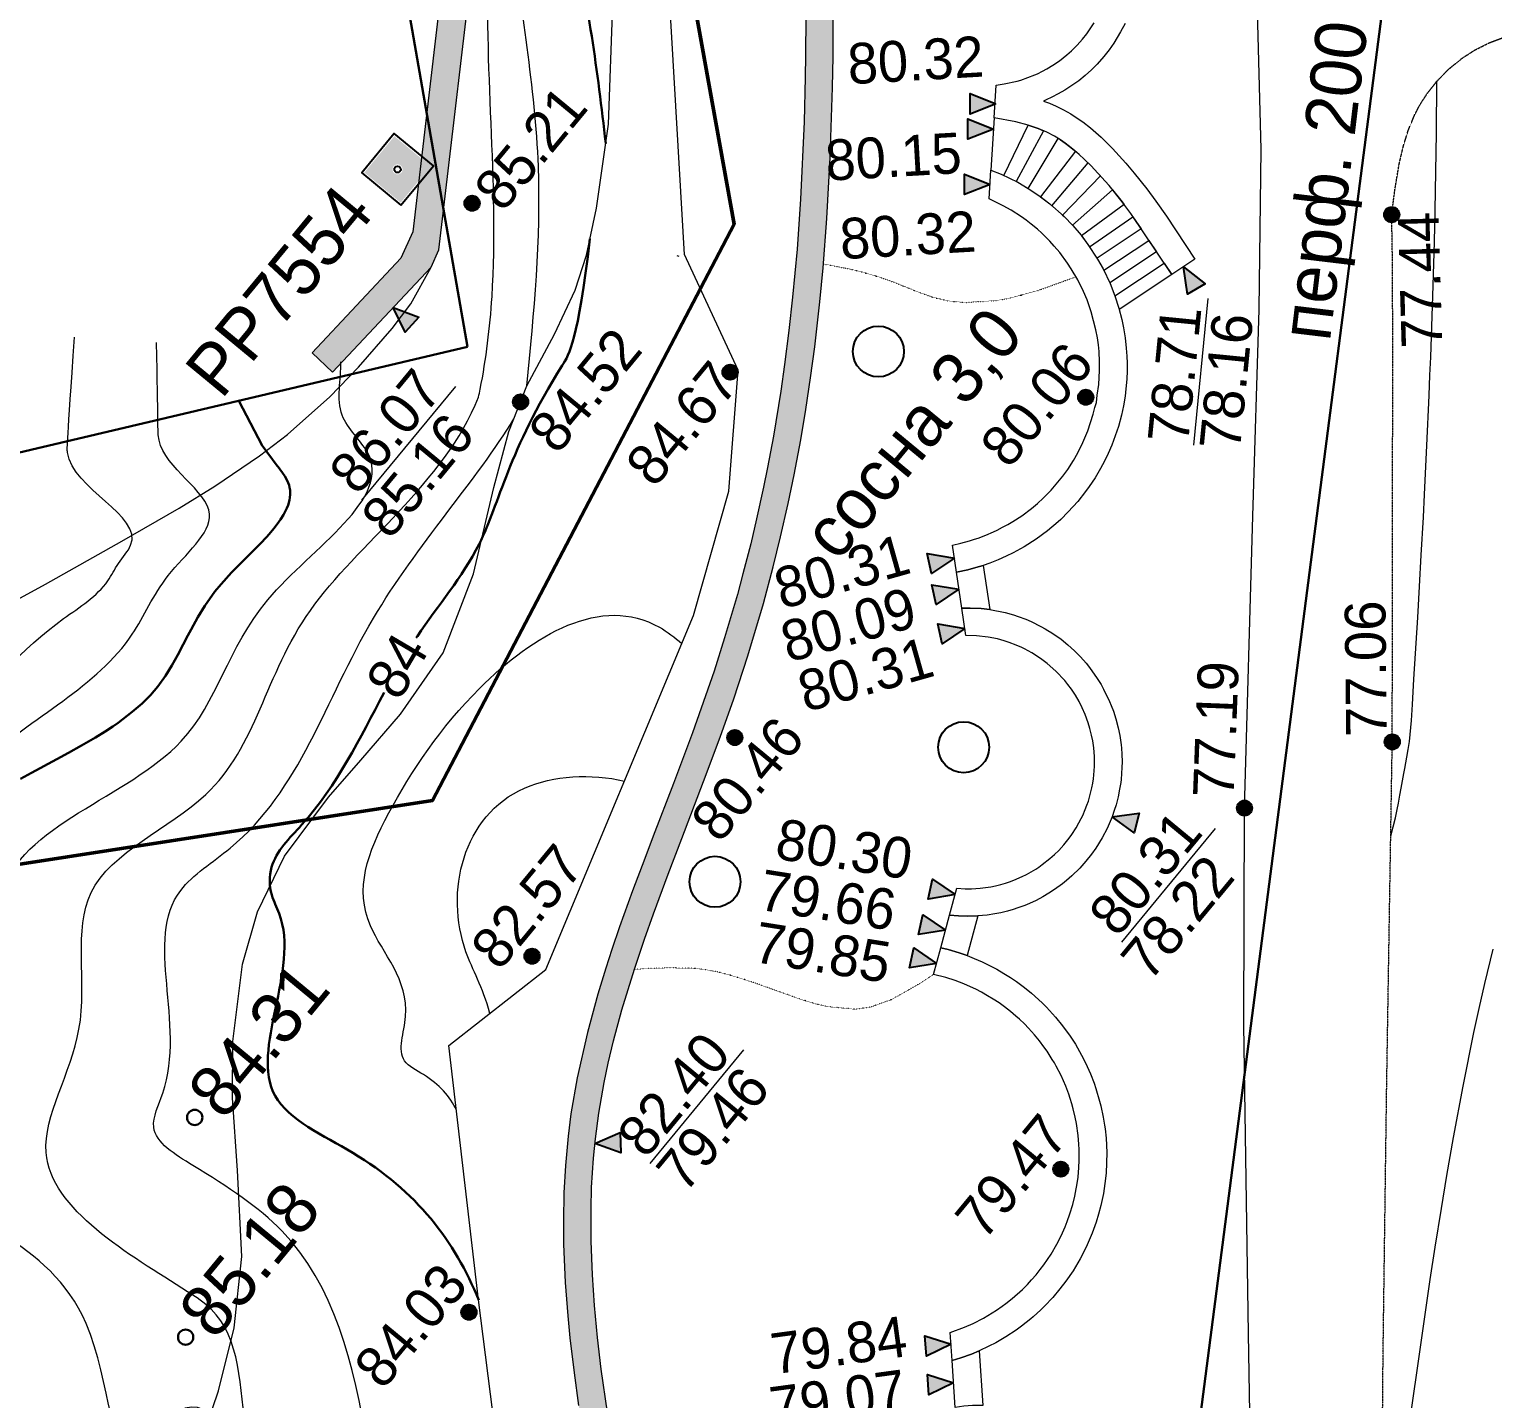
# Model space of a CAD drawing. Header units: millimetres. Extents: x -2893842 to -949497, y -1203244 to 262218.
# Drawn here: x -2373477 to -2344737, y -348470 to -321582 of the extents above; entities that cross this region are included whole.
import ezdxf

# ---------------------------------------------------------------- set-up
doc = ezdxf.new("R2010")
doc.units = ezdxf.units.MM
doc.linetypes.add('g5_05x2', pattern=[3.5, 2.5, -1])
doc.linetypes.add('g5_366', pattern=[0.85, 0.1, -0.75])
doc.layers.get('0').update_dxf_attribs({"lineweight": 5})
for name, color, linetype in [('!!!_ Размеры', 7, 'Continuous'), ('01_Геодезические пункты', 253, 'Continuous'), ('06_Инженерно-технические сооружения', 253, 'Continuous'), ('10_Границы покрытий и угодий', 253, 'Continuous'), ('12_Рельеф', 253, 'Continuous'), ('13_Растительность', 253, 'Continuous'), ('14_Ограждения', 253, 'Continuous'), ('19_Горизонтали', 253, 'Continuous'), ('30_Канализация', 253, 'Continuous'), ('33_Газопровод', 253, 'Continuous'), ('61_Отметки высоты поверхности', 253, 'Continuous'), ('65_Границы', 253, 'Continuous'), ('_Высоты_Блок', 253, 'Continuous')]:
    doc.layers.add(name, color=color, linetype=linetype)
doc.styles.add('LIKE17', font='d431.shx')
doc.styles.add('LIKE32', font='peteri.shx')
doc.styles.add('LIKE36', font='pragmai.shx')
doc.styles.add('Line_GUGK', font='')
doc.styles.get('Line_GUGK').set_extended_font_data('Bm431', italic=True)
doc.linetypes.add('g5_085a', pattern='A,0.001,[19,GUGK_2005.shx,S=1,R=180,X=0,Y=0],0.5,[18,GUGK_2005.shx,S=6,R=180,X=0,Y=0],0.5', length=1.001)
doc.linetypes.add('g5_121_g', pattern='A,4,-0.4,["Г",Line_GUGK,S=1,R=0,X=0,Y=-0.5],-1.2,12', length=17.6)
doc.linetypes.add('g5_122_d', pattern='A,1,-1,1.5,-0.4,["Др",Line_GUGK,S=1,R=0,X=0,Y=-0.5],-2.4,1.5,-1,4,-1,4,-1,3', length=21.8)
doc.linetypes.add('g5_280_1', pattern='A,0.001,[21,GUGK_2005.shx,S=1,R=180,X=0,Y=0],2', length=2.001)
doc.linetypes.add('g5_476_2b', pattern='A,2.75,-0.25,[27,GUGK_2005.shx,S=1,R=0,X=0,Y=0],-0.25,2.75', length=6)

# ---------------------------------------------------------------- blocks, each defined once
blk = doc.blocks.new('g5_003')
h = blk.add_hatch(color=255)
h.paths.add_polyline_path([(-0.4625, -0.4625), (0.4625, -0.4625), (0.4625, 0.4625), (-0.4625, 0.4625)])
edge = h.paths.add_edge_path(flags=16)
edge.add_arc((0, 0), 0.1, 0, 360)
at = {"color": 0}
blk.add_lwpolyline([(-0.5, -0.5), (0.5, -0.5), (0.5, 0.5), (-0.5, 0.5)], close=True, dxfattribs=at)
blk.add_circle((0, 0), 0.0625, dxfattribs=at)
blk = doc.blocks.new('g5_330')
blk.add_hatch(color=0).paths.add_polyline_path([(-0.15, 0, 1), (0.15, 0, 1)])
at = {"color": 0}
blk.add_circle((0, 0), 0.15, dxfattribs=at)
blk = doc.blocks.new('g5_330a')
blk.add_hatch(color=0).paths.add_polyline_path([(0, 0), (-0.2, 0.5), (0.2, 0.5)])
at = {"color": 0}
blk.add_lwpolyline([(0, 0), (-0.2, 0.5), (0.2, 0.5)], close=True, dxfattribs=at)
blk = doc.blocks.new('g5_368')
at = {"color": 0}
blk.add_circle((0, 0), 0.5, dxfattribs=at)
blk = doc.blocks.new('Топо_07.04.17')
at = {"layer": '06_Инженерно-технические сооружения', "linetype": 'Continuous', "lineweight": 20}
for points in [[(-458920, -248545), (-458381, -248573), (-458292, -246836), (-458183, -244616), (-458125, -243345), (-458065, -241893), (-458024, -240767), (-457969, -238871), (-457928, -236450), (-457926, -233687), (-457930, -232306), (-457894, -229420), (-457866, -228434), (-457814, -226465), (-457787, -225066), (-457766, -223718), (-457755, -222738), (-457745, -221611), (-457732, -219147), (-457729, -216937), (-457729, -214806), (-457727, -211032), (-457708, -208694), (-457627, -205492), (-457556, -203635), (-457492, -202111), (-457438, -200759), (-457398, -199645), (-457366, -198582), (-457334, -196988), (-457325, -195804), (-457334, -194519), (-457361, -193380), (-457420, -191996), (-457494, -190835), (-457571, -189846), (-457627, -189185), (-457699, -188351), (-457758, -187626), (-457856, -186268), (-457899, -185434), (-457925, -184575), (-457929, -183951), (-457918, -183317), (-457891, -182718), (-457842, -182059), (-457770, -181423), (-457711, -181010), (-457610, -180446), (-457529, -180067), (-457407, -179576), (-457235, -178990), (-457112, -178620), (-456959, -178196), (-456728, -177613), (-456395, -176848), (-456132, -176285), (-455899, -175808), (-455524, -175065), (-455180, -174400), (-454628, -173338), (-454209, -172512), (-453858, -171791), (-453489, -170987), (-453067, -169995), (-452796, -169307), (-452584, -168738), (-452362, -168102), (-452183, -167555), (-451978, -166890), (-451810, -166305), (-451647, -165697), (-451498, -165101), (-451300, -164239), (-451161, -163579), (-450978, -162629), (-450777, -161446), (-450577, -160087), (-450497, -159483), (-450286, -157628), (-450224, -156949), (-450157, -156053), (-450122, -155404), (-450102, -154894), (-450093, -154511), (-450088, -154058), (-450096, -153256), (-450115, -152674), (-450171, -151684), (-450238, -150859), (-450305, -150199), (-450370, -149635), (-450445, -149048), (-450554, -148281), (-450665, -147583), (-450788, -146878), (-450876, -146413), (-451030, -145686), (-451209, -144934), (-451391, -144265), (-451563, -143693), (-451816, -142925), (-452006, -142389), (-452207, -141848), (-452425, -141282), (-452744, -140477), (-453210, -139322), (-453586, -138400), (-454101, -137164), (-454816, -135513), (-455156, -134758), (-455950, -133079), (-456422, -132130), (-456998, -131013), (-457774, -129562), (-458700, -127891), (-459947, -125710), (-461501, -123052), (-462755, -120929), (-463621, -119461), (-464899, -117273), (-466179, -115053), (-467140, -113368), (-468141, -111603), (-469388, -109391), (-470356, -107668), (-471713, -105253), (-473065, -102846), (-475187, -99046), (-477528, -94793), (-478652, -92722), (-480118, -90003), (-481525, -87385), (-482888, -84852), (-484648, -81601), (-486227, -78714), (-487166, -76983), (-487692, -75990), (-488243, -74919), (-488802, -73790), (-489335, -72659), (-489865, -71461), (-490321, -70349), (-490731, -69257), (-490934, -68679), (-491304, -67538), (-491747, -65977), (-492054, -64714), (-492317, -63456), (-492548, -62134), (-492680, -61220), (-492823, -59992), (-492923, -58823), (-492996, -57428), (-493017, -56121), (-492995, -54805), (-492954, -53697), (-492907, -52607), (-492871, -51619), (-492852, -50809), (-492851, -49837), (-492884, -48686), (-492935, -47720), (-493009, -46706), (-493136, -45339), (-493250, -44280), (-493401, -42984), (-493572, -41572), (-493738, -40179), (-493909, -38646), (-494079, -37053), (-494231, -35640), (-494351, -34556), (-494535, -32999), (-494693, -31782), (-494811, -30949), (-494976, -29881), (-495152, -28844), (-495359, -27753), (-495494, -27098), (-495693, -26210), (-495959, -25134), (-496203, -24238), (-496477, -23314), (-496775, -22391), (-497115, -21427), (-497457, -20534), (-497770, -19778), (-498103, -19025), (-498430, -18328), (-498778, -17623), (-499397, -16440), (-500390, -14666), (-501147, -13369), (-501734, -12378), (-502577, -10950), (-503278, -9737), (-503819, -8767), (-504662, -7184), (-505232, -6063), (-505680, -5158), (-506298, -3883), (-506760, -2912), (-507337, -1695), (-507825, -1926), (-507323, -2987), (-507035, -3592), (-506698, -4297), (-506283, -5153), (-505860, -6013), (-505537, -6658), (-505372, -6984), (-505117, -7479), (-504433, -8770), (-504001, -9555), (-503666, -10147), (-503156, -11031), (-502633, -11920), (-501999, -12989), (-501411, -13986), (-500909, -14847), (-500206, -16087), (-499656, -17101), (-499232, -17922), (-498982, -18426), (-498625, -19183), (-498301, -19910), (-497871, -20958), (-497447, -22097), (-497024, -23373), (-496703, -24453), (-496400, -25586), (-496200, -26415), (-496007, -27283), (-495849, -28057), (-495678, -28970), (-495310, -31274), (-495163, -32341), (-495022, -33467), (-494879, -34686), (-494719, -36147), (-494555, -37682), (-494393, -39186), (-494184, -41001), (-493959, -42863), (-493788, -44325), (-493638, -45746), (-493531, -46955), (-493453, -48097), (-493417, -48860), (-493390, -49970), (-493404, -51367), (-493429, -52138), (-493466, -53035), (-493513, -54164), (-493542, -55038), (-493556, -55976), (-493555, -56555), (-493537, -57391), (-493499, -58260), (-493474, -58688), (-493432, -59263), (-493332, -60326), (-493221, -61250), (-493056, -62375), (-492826, -63668), (-492530, -65054), (-492362, -65750), (-492183, -66438), (-491866, -67544), (-491333, -69179), (-490925, -70285), (-490415, -71545), (-489631, -73305), (-489081, -74450), (-488226, -76134), (-487719, -77093), (-487236, -77992), (-485549, -81077), (-484684, -82665), (-483444, -84958), (-482476, -86755), (-479091, -93045), (-476235, -98269), (-473708, -102804), (-470723, -108119), (-466022, -116408), (-462418, -122562), (-460054, -126605), (-458825, -128773), (-458359, -129617), (-457965, -130345), (-457534, -131154), (-457018, -132150), (-456661, -132858), (-456244, -133709), (-456011, -134198), (-455676, -134918), (-455322, -135703), (-454627, -137307), (-454220, -138279), (-453722, -139496), (-453154, -140904), (-452692, -142091), (-452367, -142984), (-451997, -144118), (-451755, -144980), (-451567, -145759), (-451365, -146728), (-451230, -147477), (-451111, -148212), (-451001, -148968), (-450850, -150184), (-450764, -151039), (-450676, -152250), (-450641, -153079), (-450629, -153882), (-450643, -154920), (-450671, -155588), (-450728, -156487), (-450806, -157398), (-450873, -158058), (-450940, -158654), (-451031, -159401), (-451086, -159825), (-451207, -160689), (-451449, -162192), (-451628, -163161), (-451820, -164089), (-451965, -164728), (-452124, -165382), (-452257, -165892), (-452502, -166758), (-452685, -167355), (-452807, -167730), (-453012, -168329), (-453183, -168803), (-453401, -169374), (-453556, -169765), (-453900, -170582), (-454180, -171206), (-454739, -172365), (-455221, -173309), (-455734, -174295), (-455949, -174712), (-456256, -175313), (-456589, -175988), (-456789, -176412), (-456951, -176765), (-457164, -177256), (-457452, -177975), (-457754, -178840), (-457954, -179531), (-458058, -179957), (-458174, -180521), (-458263, -181051), (-458336, -181596), (-458384, -182056), (-458437, -182808), (-458462, -183463), (-458469, -183897), (-458465, -184586), (-458447, -185233), (-458420, -185850), (-458391, -186364), (-458323, -187336), (-458216, -188645), (-458111, -189880), (-458029, -190917), (-457969, -191839), (-457931, -192587), (-457898, -193473), (-457876, -194415), (-457865, -195872), (-457874, -196961), (-457909, -198665), (-457966, -200407), (-458016, -201702), (-458078, -203192), (-458156, -205181), (-458228, -207583), (-458258, -209571), (-458270, -212081), (-458269, -215658), (-458271, -218813), (-458288, -221949), (-458320, -224679), (-458422, -228977), (-458465, -231074), (-458468, -233057), (-458462, -234750), (-458466, -236252), (-458526, -239523), (-458604, -241837), (-458682, -243722), (-458844, -247049)], [(-461318, -164109), (-460961, -164528), (-458808, -162698), (-458618, -162381), (-457154, -156124), (-457087, -155452), (-457266, -147621), (-457816, -147633), (-457640, -155334), (-457727, -156160), (-459087, -161971), (-459375, -162458)]]:
    blk.add_hatch(color=256, dxfattribs=at).paths.add_polyline_path(points)
for points in [[(-457899, -185434), (-457925, -184575), (-457929, -183951), (-457918, -183317), (-457891, -182718), (-457842, -182059), (-457770, -181423), (-457711, -181010), (-457610, -180446), (-457529, -180067), (-457407, -179576), (-457235, -178990), (-457112, -178620), (-456959, -178196), (-456728, -177613), (-456395, -176848), (-456132, -176285), (-455899, -175808), (-455524, -175065), (-455180, -174400), (-454628, -173338), (-454209, -172512), (-453858, -171791), (-453489, -170987), (-453067, -169995), (-452796, -169307), (-452584, -168738), (-452362, -168102), (-452183, -167555), (-451978, -166890), (-451810, -166305), (-451647, -165697), (-451498, -165101), (-451300, -164239), (-451161, -163579), (-450978, -162629), (-450777, -161446), (-450577, -160087), (-450497, -159483), (-450286, -157628)], [(-450940, -158654), (-451031, -159401), (-451086, -159825), (-451207, -160689), (-451449, -162192), (-451628, -163161), (-451820, -164089), (-451965, -164728), (-452124, -165382), (-452257, -165892), (-452502, -166758), (-452685, -167355), (-452807, -167730), (-453012, -168329), (-453183, -168803), (-453401, -169374), (-453556, -169765), (-453900, -170582), (-454180, -171206), (-454739, -172365), (-455221, -173309), (-455734, -174295), (-455949, -174712), (-456256, -175313), (-456589, -175988), (-456789, -176412), (-456951, -176765), (-457164, -177256), (-457452, -177975), (-457754, -178840), (-457954, -179531), (-458058, -179957), (-458174, -180521), (-458263, -181051), (-458336, -181596), (-458384, -182056), (-458437, -182808), (-458462, -183463), (-458469, -183897), (-458465, -184586), (-458447, -185233)]]:
    blk.add_lwpolyline(points, dxfattribs=at)
at = {"layer": '06_Инженерно-технические сооружения', "linetype": 'g5_280_1', "lineweight": 20}
for points in [[(-457899, -185434), (-457925, -184575), (-457929, -183951), (-457918, -183317), (-457891, -182718), (-457842, -182059), (-457770, -181423), (-457711, -181010), (-457610, -180446), (-457529, -180067), (-457407, -179576), (-457235, -178990), (-457112, -178620), (-456959, -178196), (-456728, -177613), (-456395, -176848), (-456132, -176285), (-455899, -175808), (-455524, -175065), (-455180, -174400), (-454628, -173338), (-454209, -172512), (-453858, -171791), (-453489, -170987), (-453067, -169995), (-452796, -169307), (-452584, -168738), (-452362, -168102), (-452183, -167555), (-451978, -166890), (-451810, -166305), (-451647, -165697), (-451498, -165101), (-451300, -164239), (-451161, -163579), (-450978, -162629), (-450777, -161446), (-450577, -160087), (-450497, -159483), (-450286, -157628)], [(-460961, -164528), (-458808, -162698), (-458618, -162381), (-457154, -156124), (-457087, -155452), (-457266, -147621)]]:
    blk.add_lwpolyline(points, dxfattribs=at)
at = {"layer": '06_Инженерно-технические сооружения', "linetype": 'Continuous', "lineweight": 20}
blk.add_lwpolyline([(-461318, -164109), (-460961, -164528), (-458808, -162698), (-458618, -162381), (-457154, -156124), (-457087, -155452), (-457266, -147621), (-457816, -147633), (-457640, -155334), (-457727, -156160), (-459087, -161971), (-459375, -162458)], close=True, dxfattribs=at)
at = {"layer": '06_Инженерно-технические сооружения', "color": 7, "linetype": 'Continuous', "lineweight": 20}
for points in [[(-444728, -159483), (-444832, -159638), (-444988, -159839), (-445099, -159964), (-445214, -160079), (-445363, -160213), (-445484, -160310), (-445622, -160409), (-445758, -160496), (-445900, -160576), (-446047, -160649), (-446187, -160710), (-446316, -160759), (-446433, -160798), (-446492, -160816), (-446377, -160873), (-446256, -160942), (-446117, -161032), (-445988, -161126), (-445889, -161206), (-445772, -161309), (-445634, -161444), (-445446, -161649), (-445246, -161896), (-445019, -162209), (-444879, -162420), (-444671, -162755), (-444518, -163019), (-444346, -163335), (-443886, -164238), (-444367, -164484), (-445035, -163203), (-445201, -162922), (-445399, -162610), (-445587, -162341), (-445702, -162188), (-445823, -162039), (-445912, -161937), (-445996, -161846), (-446086, -161756), (-446160, -161686), (-446245, -161612), (-446352, -161528), (-446495, -161429), (-446654, -161338), (-446841, -161251), (-447077, -161161), (-447492, -161030), (-447380, -160398), (-447219, -160395), (-447119, -160387), (-447057, -160381), (-446960, -160368), (-446886, -160355), (-446744, -160324), (-446601, -160285), (-446550, -160269), (-446441, -160230), (-446357, -160196), (-446227, -160137), (-446088, -160063), (-445935, -159968), (-445836, -159899), (-445709, -159799), (-445593, -159695), (-445495, -159597), (-445328, -159401)], [(-447492, -161030), (-447669, -162045), (-447477, -162149), (-447427, -162180), (-446845, -161249), (-446841, -161251), (-446654, -161338), (-446554, -161395), (-447199, -162326), (-447173, -162343), (-446982, -162487), (-446288, -161579), (-446245, -161612), (-446160, -161686), (-446086, -161756), (-445996, -161846), (-445979, -161865), (-446758, -162675), (-446592, -162836), (-446557, -162876), (-445756, -162122), (-445702, -162188), (-445587, -162341), (-445545, -162402), (-446371, -163084), (-446343, -163115), (-446201, -163301), (-445343, -162698), (-445201, -162922), (-445146, -163014), (-446049, -163526), (-445940, -163710), (-445914, -163760), (-445000, -163269), (-444866, -163526), (-445793, -164001), (-445785, -164017), (-445700, -164219), (-445689, -164251), (-444741, -163766), (-444617, -164005), (-445599, -164509), (-445596, -164519), (-445528, -164772), (-445528, -164776), (-444492, -164245), (-444367, -164484), (-445473, -165051)], [(-460673, -167096), (-458591, -165086)], [(-444321, -167858), (-443713, -165029)], [(-446826, -177399), (-444744, -175390)], [(-456517, -180674), (-454435, -178664)]]:
    blk.add_lwpolyline(points, dxfattribs=at)
for points in [[(-447768, -162605), (-447669, -162045), (-447477, -162149), (-447324, -162242), (-447173, -162343), (-446955, -162507), (-446748, -162684), (-446592, -162836), (-446343, -163115), (-446193, -163311), (-446054, -163517), (-445940, -163710), (-445785, -164017), (-445700, -164219), (-445596, -164519), (-445528, -164772), (-445477, -165025), (-445445, -165253), (-445430, -165415), (-445420, -165613), (-445421, -165820), (-445428, -165975), (-445439, -166115), (-445456, -166265), (-445481, -166424), (-445519, -166614), (-445553, -166753), (-445605, -166936), (-445666, -167117), (-445750, -167330), (-445830, -167506), (-445920, -167681), (-446009, -167836), (-446096, -167973), (-446188, -168108), (-446319, -168280), (-446451, -168438), (-446533, -168528), (-446709, -168704), (-446915, -168886), (-447081, -169017), (-447134, -169055), (-447365, -169209), (-447604, -169347), (-447856, -169470), (-448079, -169561), (-448225, -169614), (-448389, -169665), (-448563, -169711), (-448693, -169740), (-448841, -169768), (-449006, -169793), (-449231, -169816), (-449249, -169276), (-449081, -169258), (-448906, -169232), (-448806, -169212), (-448734, -169197), (-448576, -169157), (-448419, -169109), (-448345, -169084), (-448231, -169041), (-448122, -168997), (-448122, -168997), (-448018, -168950), (-447833, -168857), (-447627, -168736), (-447500, -168652), (-447377, -168563), (-447202, -168422), (-447088, -168319), (-446945, -168177), (-446833, -168054), (-446702, -167894), (-446600, -167755), (-446475, -167563), (-446355, -167347), (-446212, -167034), (-446165, -166907), (-446122, -166815), (-446091, -166673), (-446040, -166467), (-445992, -166195), (-445973, -166026), (-445961, -165825), (-445959, -165691), (-445963, -165554), (-445973, -165398), (-446024, -165036), (-446081, -164789), (-446130, -164622), (-446217, -164379), (-446320, -164149), (-446379, -164032), (-446509, -163808), (-446602, -163668), (-446676, -163565), (-446817, -163390), (-446892, -163304), (-447005, -163187), (-447090, -163104), (-447174, -163028), (-447364, -162872), (-447507, -162769), (-447643, -162680)], [(-449208, -170527), (-449231, -169816), (-449006, -169793), (-448841, -169768), (-448693, -169740), (-448664, -170617), (-448832, -170578), (-449046, -170543)], [(-449190, -171070), (-449208, -170527), (-449046, -170543), (-448832, -170578), (-448664, -170617), (-448372, -170709), (-448213, -170773), (-448128, -170812), (-447982, -170886), (-447883, -170943), (-447705, -171058), (-447628, -171113), (-447577, -171151), (-447507, -171207), (-447339, -171355), (-447220, -171475), (-447100, -171611), (-446998, -171741), (-446903, -171876), (-446844, -171970), (-446718, -172197), (-446659, -172324), (-446619, -172420), (-446529, -172676), (-446505, -172760), (-446476, -172876), (-446446, -173030), (-446420, -173207), (-446407, -173363), (-446403, -173452), (-446402, -173544), (-446402, -173610), (-446407, -173731), (-446420, -173880), (-446435, -173993), (-446478, -174221), (-446492, -174279), (-446528, -174410), (-446575, -174556), (-446632, -174703), (-446678, -174810), (-446737, -174930), (-446859, -175145), (-446978, -175322), (-447123, -175506), (-447219, -175614), (-447344, -175740), (-447479, -175860), (-447649, -175994), (-447764, -176073), (-447852, -176129), (-448019, -176223), (-448136, -176282), (-448264, -176339), (-448404, -176393), (-448539, -176438), (-448637, -176467), (-448779, -176501), (-448871, -176520), (-448987, -176539), (-449121, -176556), (-449241, -176566), (-449389, -176571), (-449574, -176568), (-449778, -176551), (-449949, -176526), (-450124, -176490), (-449923, -175982), (-449762, -176009), (-449640, -176023), (-449471, -176031), (-449362, -176031), (-449308, -176029), (-449256, -176026), (-449163, -176018), (-449055, -176003), (-448965, -175988), (-448880, -175971), (-448791, -175949), (-448625, -175899), (-448534, -175866), (-448439, -175827), (-448340, -175781), (-448278, -175750), (-448205, -175710), (-448041, -175609), (-447943, -175540), (-447852, -175468), (-447742, -175372), (-447647, -175280), (-447596, -175227), (-447559, -175185), (-447463, -175069), (-447396, -174978), (-447341, -174896), (-447307, -174843), (-447243, -174731), (-447201, -174651), (-447164, -174573), (-447131, -174498), (-447102, -174425), (-447067, -174324), (-447039, -174234), (-447016, -174150), (-446999, -174074), (-446982, -173992), (-446968, -173907), (-446947, -173714), (-446942, -173544), (-446945, -173409), (-446954, -173295), (-446972, -173157), (-446993, -173045), (-447033, -172878), (-447076, -172740), (-447124, -172611), (-447183, -172477), (-447247, -172352), (-447305, -172251), (-447356, -172170), (-447511, -171962), (-447663, -171794), (-447781, -171683), (-447937, -171556), (-448076, -171459), (-448125, -171428), (-448226, -171369), (-448361, -171299), (-448452, -171258), (-448580, -171208), (-448756, -171151), (-448981, -171099)], [(-450369, -177109), (-450124, -176490), (-449949, -176526), (-449778, -176551), (-449574, -176568), (-449871, -177319), (-450020, -177248), (-450229, -177160)], [(-450568, -177611), (-450369, -177109), (-450229, -177160), (-450020, -177248), (-449871, -177319), (-449738, -177389), (-449589, -177474), (-449422, -177581), (-449320, -177651), (-449192, -177746), (-449071, -177843), (-448963, -177936), (-448822, -178068), (-448701, -178190), (-448510, -178408), (-448436, -178502), (-448281, -178715), (-448165, -178897), (-448039, -179121), (-447956, -179288), (-447923, -179362), (-447829, -179592), (-447775, -179744), (-447727, -179899), (-447677, -180089), (-447653, -180194), (-447608, -180449), (-447594, -180548), (-447573, -180771), (-447565, -180932), (-447563, -181005), (-447565, -181190), (-447583, -181471), (-447608, -181670), (-447643, -181872), (-447687, -182070), (-447739, -182259), (-447815, -182490), (-447879, -182655), (-447943, -182802), (-448046, -183011), (-448196, -183271), (-448337, -183483), (-448502, -183700), (-448663, -183887), (-448798, -184027), (-448956, -184176), (-449135, -184328), (-449215, -184390), (-449381, -184510), (-449435, -184546), (-449630, -184668), (-449742, -184731), (-449957, -184841), (-450169, -184934), (-450310, -184988), (-450514, -185057), (-450665, -185101), (-450888, -185154), (-451061, -185186), (-451035, -184633), (-450746, -184563), (-450567, -184507), (-450351, -184425), (-450086, -184302), (-449961, -184235), (-449887, -184192), (-449755, -184110), (-449531, -183952), (-449422, -183865), (-449331, -183787), (-449232, -183696), (-449140, -183605), (-449057, -183518), (-448895, -183327), (-448760, -183146), (-448682, -183031), (-448625, -182938), (-448559, -182824), (-448507, -182726), (-448438, -182586), (-448363, -182410), (-448303, -182250), (-448280, -182180), (-448228, -182007), (-448197, -181883), (-448159, -181697), (-448138, -181563), (-448127, -181482), (-448115, -181351), (-448108, -181245), (-448103, -181076), (-448110, -180838), (-448120, -180710), (-448140, -180540), (-448155, -180444), (-448175, -180336), (-448194, -180249), (-448236, -180083), (-448304, -179867), (-448376, -179675), (-448407, -179601), (-448439, -179531), (-448524, -179359), (-448575, -179266), (-448650, -179138), (-448733, -179011), (-448837, -178866), (-448906, -178777), (-448989, -178677), (-449052, -178607), (-449147, -178506), (-449255, -178401), (-449353, -178311), (-449457, -178224), (-449560, -178145), (-449672, -178064), (-449777, -177993), (-449873, -177934), (-449998, -177862), (-450159, -177779), (-450338, -177699)], [(-451104, -186108), (-451061, -185186), (-450888, -185154), (-450665, -185101), (-450514, -185057), (-450564, -186132), (-450762, -186109), (-450936, -186102)]]:
    blk.add_lwpolyline(points, close=True, dxfattribs=at)
at = {"layer": '10_Границы покрытий и угодий', "linetype": 'Continuous', "lineweight": 20}
blk.add_lwpolyline([(-453141, -284912), (-451670, -275519), (-450996, -270675), (-450387, -265745), (-449785, -259832), (-449429, -255217), (-449160, -249753), (-449057, -243493), (-449084, -236571), (-449104, -230170), (-448962, -223101), (-448795, -219808), (-448345, -213955), (-447630, -207057), (-446715, -199405), (-445811, -191502), (-445217, -185318), (-444628, -179280), (-444133, -175054), (-443322, -169378), (-442742, -165358), (-442351, -162238), (-441968, -157809)], dxfattribs=at)
at = {"layer": '10_Границы покрытий и угодий', "color": 7, "linetype": 'g5_05x2', "lineweight": 20}
blk.add_lwpolyline([(-445002, -208052), (-444395, -201382), (-443721, -195079), (-443317, -191596), (-442639, -186034), (-441985, -180885), (-441103, -174090), (-440186, -166099), (-440017, -164527), (-439947, -163802), (-439835, -163343), (-439693, -162842), (-439565, -162483), (-439435, -162189), (-439284, -161916), (-439186, -161769), (-439127, -161688), (-438977, -161507), (-438770, -161299), (-438508, -161086), (-438217, -160901), (-437968, -160778), (-437669, -160667), (-437233, -160557)], dxfattribs=at)
at = {"layer": '10_Границы покрытий и угодий', "color": 7, "linetype": 'g5_366', "lineweight": 20}
for points in [[(-451146, -163504), (-450627, -163668), (-450409, -163748), (-450060, -163896), (-449840, -164003), (-449653, -164103), (-449378, -164253), (-449087, -164396), (-448782, -164505), (-448480, -164570), (-447847, -164603), (-447542, -164580), (-447048, -164504), (-446246, -164315)], [(-450568, -177611), (-450873, -177766), (-451450, -178011), (-451874, -178110), (-452178, -178117), (-452712, -178005), (-452920, -177930), (-453192, -177813), (-453345, -177741), (-453777, -177528), (-454221, -177313), (-454583, -177157), (-454777, -177085), (-454984, -177020), (-455212, -176964), (-455733, -176895), (-456395, -176848)]]:
    blk.add_lwpolyline(points, dxfattribs=at)
at = {"layer": '12_Рельеф', "color": 7, "linetype": 'g5_085a', "lineweight": 20}
for points in [[(-466510, -186416), (-465441, -184151), (-464998, -182956), (-464693, -181582), (-464582, -179896), (-464519, -178465), (-464389, -177367), (-464028, -175879), (-463621, -174895), (-462972, -173869), (-461985, -172812), (-461271, -172161), (-460394, -171353), (-459427, -170250), (-458658, -168779), (-458069, -167140), (-457653, -166081), (-457202, -165228), (-456549, -164282), (-456046, -163470), (-455750, -162811), (-455448, -161915), (-455031, -160306), (-454328, -155632)], [(-468548, -168641), (-467035, -168029), (-465445, -167359), (-464254, -166842), (-463514, -166494), (-462572, -166000), (-461983, -165648), (-461071, -165005), (-460446, -164490), (-459700, -163812), (-459285, -163374), (-458808, -162698)]]:
    blk.add_lwpolyline(points, dxfattribs=at)
at = {"layer": '14_Ограждения', "color": 7, "linetype": 'g5_476_2b', "lineweight": 20}
blk.add_lwpolyline([(-453757, -397864), (-451521, -393766), (-451633, -391266), (-452698, -376353), (-454360, -351330), (-456047, -323648), (-457123, -311026), (-458203, -300950), (-458751, -295990), (-459469, -290999), (-459730, -265916), (-459695, -248441), (-459653, -228180), (-460006, -195543), (-460165, -182952), (-460181, -177923), (-458122, -176658), (-454455, -170076), (-453494, -167731), (-453042, -165391), (-453834, -163014), (-453434, -155638)], dxfattribs=at)
at = {"layer": '19_Горизонтали', "color": 252, "linetype": 'Continuous', "lineweight": 20}
for points in [[(-443245, -191008), (-443021, -190233), (-442714, -189107), (-442515, -188349), (-442324, -187614), (-442172, -187030), (-441988, -186320), (-441777, -185514), (-441551, -184665), (-441382, -184043), (-441176, -183302), (-440996, -182670), (-440783, -181945), (-440483, -180965), (-440152, -179943), (-439996, -179485), (-439829, -179009), (-439590, -178357)], [(-441341, -175920), (-441271, -175750), (-441208, -175576), (-441156, -175417), (-441118, -175298), (-441071, -175146), (-441030, -175010), (-440948, -174734), (-440918, -174634), (-440854, -174420), (-440811, -174275), (-440769, -174119), (-440682, -173712), (-440628, -173405), (-440542, -172915), (-440332, -171719), (-440228, -171121), (-440123, -170509), (-439999, -169774), (-439926, -169333), (-439771, -168382), (-439617, -167416), (-439556, -167018), (-439502, -166670), (-439294, -165273), (-439174, -164427), (-439091, -163820), (-438894, -162303), (-438770, -161299)]]:
    blk.add_lwpolyline(points, dxfattribs=at)
at = {"layer": '19_Горизонтали', "color": 252, "linetype": 'Continuous', "lineweight": 30}
blk.add_lwpolyline([(-467950, -171772), (-467722, -171680), (-467200, -171472), (-466958, -171375), (-466688, -171262), (-466399, -171134), (-466194, -171036), (-466037, -170956), (-465925, -170896), (-465622, -170716), (-465413, -170572), (-465233, -170428), (-465071, -170279), (-464896, -170086), (-464750, -169899), (-464607, -169700), (-464482, -169515), (-464368, -169346), (-464294, -169237), (-464135, -169014), (-463972, -168806), (-463744, -168552), (-463606, -168418), (-463377, -168218), (-463238, -168104), (-463058, -167961), (-462851, -167795), (-462751, -167713), (-462619, -167601), (-462561, -167549), (-462458, -167453), (-462381, -167375), (-462304, -167290), (-462236, -167205), (-462187, -167135), (-462156, -167083), (-462125, -167027), (-462087, -166935), (-462071, -166883), (-462059, -166824), (-462052, -166736), (-462055, -166684), (-462061, -166638), (-462071, -166594), (-462102, -166502), (-462124, -166452), (-462161, -166381), (-462205, -166306), (-462235, -166258), (-462250, -166236), (-462500, -165808), (-462855, -164882)], dxfattribs=at)
at = {"layer": '19_Горизонтали', "linetype": 'Continuous', "lineweight": 20}
blk.add_spline([(-457202, -165228, -67200), (-456491, -160972, -67200), (-456497, -156266, -67200), (-456542, -153776, -67200), (-457461, -147450, -67200), (-457452, -146595, -67200), (-457993, -144933, -67200), (-459425, -142448, -67200), (-460291, -141040, -67200), (-461188, -139151, -67200), (-461623, -138252, -67200), (-462676, -135997, -67200), (-463290, -134523, -67200), (-464145, -133597, -67200), (-465146, -132418, -67200), (-467211, -129401, -67200), (-468491, -127983, -67200), (-470526, -125738, -67200), (-472092, -124023, -67200), (-473356, -122347, -67200), (-475323, -120125, -67200), (-476734, -119167, -67200), (-479129, -116594, -67200), (-480951, -115071, -67200), (-483274, -112252, -67200), (-485174, -110329, -67200), (-486245, -108137, -67200), (-487510, -105308, -67200), (-488101, -102957, -67200), (-489088, -100839, -67200), (-490203, -98041, -67200), (-491559, -95434, -67200), (-492770, -92784, -67200), (-494582, -90777, -67200), (-497444, -86479, -67200), (-498273, -85620, -67200)], degree=3, dxfattribs=at)
blk.add_open_spline([(-458169, -165340, -67200), (-458152, -165291, -67200), (-457946, -164658, -67200), (-457264, -161790, -67200), (-457361, -158521, -67200), (-456589, -154711, -67200), (-457487, -152377, -67200), (-457513, -149721, -67200), (-458155, -147820, -67200), (-458115, -146034, -67200), (-459312, -144276, -67200), (-460091, -141995, -67200), (-461469, -140375, -67200), (-463668, -138450, -67200), (-464135, -135687, -67200), (-466435, -132294, -67200), (-467940, -129799, -67200), (-470595, -127576, -67200), (-471996, -125075, -67200), (-474394, -122786, -67200), (-476053, -119915, -67200), (-478662, -118695, -67200), (-480335, -116250, -67200), (-482939, -114249, -67200), (-484840, -112503, -67200), (-485855, -111570, -67200)], degree=3, knots=[20.910469, 20.910469, 20.910469, 20.910469, 21.066673, 22.900686, 29.729603, 30.784798, 34.459495, 36.869624, 38.702758, 40.435452, 42.039339, 44.907047, 47.632774, 48.287475, 53.635293, 55.268938, 60.615981, 62.230688, 65.581387, 69.053736, 72.151873, 75.260055, 77.292332, 80.898889, 85.04054, 85.04054, 85.04054, 85.04054], dxfattribs=at)
at = {"layer": '19_Горизонтали', "linetype": 'Continuous', "lineweight": 30}
blk.add_open_spline([(-455126, -160672, -67200), (-455133, -159255, -67200), (-455154, -155191, -67200), (-457170, -150709, -67200), (-457213, -146177, -67200), (-457916, -143455, -67200), (-459171, -141841, -67200), (-459654, -141172, -67200)], degree=3, knots=[0, 0, 0, 0, 4.230889, 12.127639, 14.184208, 17.810679, 20.277023, 20.277023, 20.277023, 20.277023], dxfattribs=at)
at = {"layer": '19_Горизонтали', "color": 252, "linetype": 'Continuous', "lineweight": 30}
blk.add_open_spline([(-459918, -169897, 16800), (-459909, -169888, 16800), (-459436, -169326, 16800), (-458198, -168206, 16800), (-457680, -166344, 16800), (-456110, -164474, 16800), (-455644, -162497, -67200)], degree=3, knots=[38.400849, 38.400849, 38.400849, 38.400849, 38.439648, 40.615102, 43.345792, 43.717998, 43.717998, 43.717998, 43.717998], dxfattribs=at)
at = {"layer": '19_Горизонтали', "color": 252, "linetype": 'Continuous', "lineweight": 20}
blk.add_open_spline([(-453946, -163041, 15300), (-453957, -163036, 15300), (-453969, -163031, 15300), (-453980, -163026, 15300)], degree=3, dxfattribs=at)
for points, knots in [([(-518346, -215776, 19800), (-517636, -214790, 19800), (-515727, -211880, 19800), (-513301, -206041, 19800), (-507383, -204471, 19800), (-501520, -203794, 19800), (-497623, -202669, 19800), (-492457, -202863, 19800), (-488538, -201473, 19800), (-485278, -196857, 19800), (-479838, -198944, 19800), (-478556, -194426, 19800), (-478865, -191602, 19800), (-478251, -188038, 19800), (-476261, -185432, 19800), (-476588, -182379, 19800), (-476751, -180309, 19800), (-476980, -180117, 19800), (-475531, -178254, 19800), (-477289, -174018, 19800), (-470487, -172753, 19800), (-468331, -169431, 19800), (-465925, -168326, 19800), (-465579, -167774, 19800), (-464723, -167031, 19800), (-466459, -166158, 19800), (-466297, -165332, 19800), (-465920, -163275, 19800)], [204.95385, 204.95385, 204.95385, 204.95385, 208.594058, 215.322554, 222.852392, 225.166191, 233.211417, 234.718219, 240.673373, 244.749448, 250.57321, 251.291342, 258.212187, 259.137314, 262.059489, 267.545461, 267.902961, 268.034286, 268.340957, 273.5553, 278.414915, 284.40673, 285.550909, 285.950765, 286.380337, 288.584845, 288.854742, 288.854742, 288.854742, 288.854742]), ([(-517574, -220342, 19300), (-515881, -218147, 19300), (-513565, -214515, 19300), (-511022, -208864, 19300), (-505699, -207476, 19300), (-500953, -207167, 19300), (-496695, -206070, 19300), (-492020, -206906, 19300), (-488779, -203489, 19300), (-484745, -204442, 19300), (-482100, -202417, 19300), (-478662, -202827, 19300), (-477322, -200521, 19300), (-474596, -199640, 19300), (-474586, -195479, 19300), (-474151, -192063, 19300), (-473910, -189132, 19300), (-472598, -187102, 19300), (-472808, -184355, 19300), (-472986, -181585, 19300), (-475616, -179458, 19300), (-472985, -177172, 19300), (-473618, -173954, 19300), (-470538, -173268, 19300), (-468637, -170956, 19300), (-465759, -169974, 19300), (-464752, -168076, 19300), (-463022, -166993, 19300), (-464675, -165892, 19300), (-464468, -165120, 19300), (-464334, -163562, 19300)], [203.159358, 203.159358, 203.159358, 203.159358, 211.481942, 215.890267, 220.823609, 226.643164, 230.498168, 233.842534, 240.286351, 241.996439, 245.588707, 249.655011, 250.461416, 253.310032, 257.101715, 261.194516, 264.222206, 265.622415, 268.25111, 272.183612, 273.62818, 277.001566, 279.528103, 281.882762, 284.786013, 288.654428, 290.006321, 291.458685, 293.218736, 293.748149, 293.748149, 293.748149, 293.748149]), ([(-516796, -223681, 18300), (-514318, -219064, 18300), (-511142, -214697, 18300), (-502725, -214335, 18300), (-497803, -212919, 18300), (-492950, -213610, 18300), (-489409, -212956, 18300), (-486099, -213650, 18300), (-481427, -212153, 18300), (-479121, -209886, 18300), (-476242, -209747, 18300), (-475185, -209398, 18300), (-473822, -209580, 18300), (-471911, -206190, 18300), (-468449, -205031, 18300), (-468417, -199735, 18300), (-465127, -195650, 18300), (-465249, -190772, 18300), (-464790, -182679, 18300), (-467773, -185902, 18300), (-467229, -181097, 18300), (-472085, -179818, 18300), (-468755, -176373, 18300), (-468719, -172770, 18300), (-464342, -172157, 18300), (-463328, -168607, 18300), (-459631, -166941, 18300), (-461077, -165363, 18300), (-460808, -164696, 18300), (-460777, -164348, 18300)], [202.603682, 202.603682, 202.603682, 202.603682, 216.557043, 217.554997, 227.686472, 231.675238, 231.943309, 238.47725, 241.473144, 246.063045, 248.872238, 248.907928, 248.930238, 253.439365, 256.767036, 259.981478, 267.460905, 270.751315, 277.45638, 278.201353, 280.888425, 284.95948, 289.287826, 290.672002, 295.317182, 298.573148, 302.071096, 302.942233, 303.990677, 303.990677, 303.990677, 303.990677]), ([(-515939, -227941, 17800), (-513579, -223504, 17800), (-508567, -215726, 17800), (-498819, -217631, 17800), (-494446, -216846, 17800), (-492074, -216942, 17800), (-489186, -215740, 17800), (-484417, -216351, 17800), (-481348, -214361, 17800), (-478056, -214002, 17800), (-477626, -212687, 17800), (-476389, -211321, 17800), (-476545, -212654, 17800), (-476453, -213502, 17800), (-476143, -213357, 17800), (-474771, -212740, 17800), (-472765, -209850, 17800), (-468582, -210109, 17800), (-467424, -207763, 17800), (-466400, -204721, 17800), (-466047, -199887, 17800), (-463463, -195825, 17800), (-463155, -190756, 17800), (-465405, -187143, 17800), (-464861, -182945, 17800), (-466680, -181444, 17800), (-469240, -179572, 17800), (-466937, -176832, 17800), (-467440, -173691, 17800), (-463459, -172618, 17800), (-462677, -168925, 17800), (-459027, -166948, -1065), (-458169, -165340, -67200)], [189.977824, 189.977824, 189.977824, 189.977824, 203.730104, 214.707598, 216.396178, 217.060972, 221.796894, 225.465071, 230.815877, 232.881835, 233.961113, 235.168109, 236.408092, 236.806932, 236.878984, 237.356248, 241.468184, 246.616099, 246.885165, 249.248959, 256.233611, 261.097854, 263.237771, 271.074889, 273.62857, 274.203742, 278.099094, 280.608807, 283.298809, 286.260953, 290.468957, 294.734536, 294.734536, 294.734536, 294.734536]), ([(-515171, -231770, -67200), (-514449, -230784, 17300), (-512282, -226504, 17300), (-507750, -219108, 17300), (-498767, -221319, 17300), (-492678, -219093, 17300), (-488850, -219464, 17300), (-486303, -218753, 17300), (-485137, -218846, 17300), (-482476, -217478, 17300), (-479797, -218835, 17300), (-477897, -215285, 17300), (-476815, -215586, 17300), (-475988, -216561, 17300), (-474177, -215066, 17300), (-471839, -214769, 17300), (-469569, -212387, 17300), (-467433, -212226, 17300), (-465706, -207437, 17300), (-463437, -203047, 17300), (-462782, -197557, 17300), (-461599, -195670, 17300), (-461486, -193339, 17300), (-463298, -188938, 17300), (-461863, -182602, 17300), (-465058, -179993, 17300), (-466348, -178999, 17300), (-465137, -177200, 17300), (-466121, -174632, 17300), (-462684, -173042, 17300), (-461259, -169445, 17300), (-458361, -166928, -53316), (-457528, -165845, -36006)], [187.159014, 187.159014, 187.159014, 187.159014, 190.224336, 200.478692, 210.060356, 214.183215, 219.787317, 221.246815, 222.049229, 223.219718, 229.981036, 231.321416, 231.68797, 232.804722, 233.597298, 238.847203, 240.724391, 243.074526, 244.304542, 255.110461, 258.339924, 260.588983, 261.578407, 265.20202, 274.849262, 277.022131, 278.094764, 278.785845, 282.781673, 284.060781, 289.220822, 293.739068, 293.739068, 293.739068, 293.739068])]:
    blk.add_open_spline(points, degree=3, knots=knots, dxfattribs=at)
at = {"layer": '19_Горизонтали', "color": 42, "linetype": 'Continuous', "lineweight": 20}
for points, knots in [([(-460175, -179209, 16300), (-460276, -178918, 16300), (-460529, -178554, 16300), (-461294, -178071, 16300), (-460617, -176810, 16300), (-461925, -175146, 16300), (-460990, -173280, 16300), (-458644, -170546, 16300), (-456011, -169374, 16300), (-454871, -170464, 16300), (-454745, -170597, 16300)], [8.975041, 8.975041, 8.975041, 8.975041, 10.035845, 10.4944, 11.362433, 13.38215, 16.185879, 19.100617, 23.202546, 23.756783, 23.756783, 23.756783, 23.756783]), ([(-459311, -177389, 15800), (-459396, -176847, 15800), (-460081, -175371, 15800), (-459173, -172792, 15800), (-456806, -172931, 15800), (-456170, -173155, 15800)], [4.725187, 4.725187, 4.725187, 4.725187, 6.12803, 10.735702, 12.85307, 12.85307, 12.85307, 12.85307])]:
    blk.add_open_spline(points, degree=3, knots=knots, dxfattribs=at)
at = {"layer": '19_Горизонтали', "color": 42, "linetype": 'Continuous', "lineweight": 30}
blk.add_open_spline([(-460164, -182959, 16800), (-460498, -181755, 16800), (-461431, -180201, 16800), (-464699, -178325, 16800), (-462786, -175966, 16800), (-463351, -174556, 16800), (-463276, -173858, 16800), (-461962, -172885, 16800), (-461240, -171731, 16800), (-460664, -170897, 16800)], degree=3, knots=[22.559427, 22.559427, 22.559427, 22.559427, 26.665945, 28.557487, 32.138123, 32.529036, 33.071693, 34.090907, 37.145549, 37.145549, 37.145549, 37.145549], dxfattribs=at)
at = {"layer": '30_Канализация', "linetype": 'g5_122_d', "lineweight": 30}
blk.add_lwpolyline([(-447418, -191177), (-438432, -154724), (-443053, -136615), (-455746, -113037), (-476565, -75538), (-482147, -45042), (-486716, -16763), (-498917, 6968), (-502127, 38219), (-494846, 82956), (-486955, 91944)], dxfattribs=at)
at = {"layer": '33_Газопровод', "linetype": 'g5_121_g', "lineweight": 30}
blk.add_lwpolyline([(-522672, -174586), (-522190, -173935), (-511876, -175349), (-490326, -174912), (-490397, -174550), (-486470, -175249), (-484211, -167621), (-467831, -165474), (-458276, -164337), (-459405, -145391), (-464058, -135831), (-465042, -133890), (-468507, -129090), (-484139, -109372), (-507632, -61315), (-506655, -43208), (-511990, -17166), (-521038, 11415), (-521192, 30351), (-514629, 77169), (-518830, 94834), (-505209, 96933)], dxfattribs=at)
at = {"layer": '65_Границы', "color": 1, "linetype": 'Continuous', "lineweight": 50}
blk.add_polyline3d([(-573464, -168037, 0), (-544539, -166847, 0), (-523475, -168240, -67200), (-504930, -167382, -67200), (-468192, -173438, -67200), (-459961, -173111, -67200), (-452800, -162531, -67200), (-454134, -142097, -67200), (-474373, -103816, -67200), (-494357, -70278, -67200)], dxfattribs=at)
at = {"layer": '_Высоты_Блок', "color": 7, "linetype": 'Continuous', "lineweight": 30}
for centre in [(-465302, -178765, -67200), (-465965, -183032, -67200)]:
    blk.add_circle(centre, 150, dxfattribs=at)
at = {"layer": '01_Геодезические пункты', "color": 7, "linetype": 'Continuous', "lineweight": 20, "xscale": 999.9999999999995, "yscale": 999.9999999999995, "zscale": 999.9999999999995, "rotation": 43.98139083737546}
blk.add_blockref('g5_003', (-459246, -160719, 19420), dxfattribs=at)
at = {"layer": '06_Инженерно-технические сооружения', "color": 7, "linetype": 'Continuous', "lineweight": 20}
for p, xscale, yscale, zscale, rotation in [((-447429, -160766, -67200), 999.999999999999, 999.999999999999, 999.999999999999, 83.27779908855304), ((-447531, -161254, -67200), 999.999999999999, 999.999999999999, 999.999999999999, 83.27779908855304), ((-447718, -162324, -67200), 999.999999999999, 999.999999999999, 999.999999999999, 83.27779908855304), ((-459639, -163404, -67200), 1000, 1000, 1000, 221.5260217285586), ((-444127, -164361, -67200), 1000.000000000003, 1000.000000000003, 1000.000000000003, 203.7245967178052), ((-449241, -169533, -67200), 1000, 1000, 1000, 95.72496190086535), ((-449220, -170154, -67200), 1000, 1000, 1000, 95.72496190086535), ((-449194, -170931, -67200), 1000, 1000, 1000, 95.72496190086535), ((-446737, -174930, -67200), 999.9999999999978, 999.9999999999978, 999.9999999999978, 249.468614262368), ((-449971, -176102, -67200), 1000, 1000, 1000, 70.99018534606583), ((-450237, -176775, -67200), 1000, 1000, 1000, 70.99018534606583), ((-450485, -177403, -67200), 1000, 1000, 1000, 70.99018534606583), ((-457550, -180163, -67200), 999.9999999999985, 999.9999999999985, 999.9999999999985, 265.5758603710656), ((-451046, -184865, -67200), 999.9999999999993, 999.9999999999993, 999.9999999999993, 87.71329135699743), ((-451081, -185624, -67200), 999.9999999999993, 999.9999999999993, 999.9999999999993, 87.71329135699743)]:
    blk.add_blockref('g5_330a', p, dxfattribs=dict(at, xscale=xscale, yscale=yscale, zscale=zscale, rotation=rotation))
at = {"layer": '10_Границы покрытий и угодий', "color": 7, "linetype": 'Continuous', "lineweight": 20, "xscale": 999.9999999999995, "yscale": 999.9999999999995, "zscale": 999.9999999999995, "rotation": 43.98139083737546}
for p in [(-450266, -165336, -67200), (-449479, -173245, -67200), (-454628, -175320, -67200)]:
    blk.add_blockref('g5_368', p, dxfattribs=at)
at = {"layer": '61_Отметки высоты поверхности', "color": 7, "linetype": 'Continuous', "lineweight": 20, "xscale": 999.9999999999995, "yscale": 999.9999999999995, "zscale": 999.9999999999995, "rotation": 43.98139083737546}
for p in [(-457866, -161545, 19420), (-439947, -163802, -67200), (-453205, -165411, -67200), (-457360, -165527, -67200), (-446321, -166688, -67200), (-453922, -172550, -67200), (-441103, -174090, -67200), (-444133, -175054, -67200), (-458363, -176367, -67200), (-448516, -181692, -67200), (-460382, -183174, -67200)]:
    blk.add_blockref('g5_330', p, dxfattribs=at)
at = {"layer": '01_Геодезические пункты', "color": 7, "linetype": 'Continuous', "lineweight": 15, "style": 'LIKE36'}
blk.add_text('PP7554', height=1000, rotation=43.9814, dxfattribs=at).set_placement((-463194, -164834, -67200))
at = {"layer": '06_Инженерно-технические сооружения', "color": 7, "linetype": 'Continuous', "lineweight": 15, "style": 'LIKE36'}
for s, rotation, p in [('80.32', 356.83, (-450253, -160058, -67200)), ('80.15', 356.83, (-450901, -161891, -67200)), ('80.32', 356.83, (-450792, -163454, -67200)), ('86.07', 43.9814, (-460747, -167013, -67200)), ('78.71', 77.8691, (-444429, -167830, -67200)), ('78.16', 77.8691, (-443434, -168081, -67200)), ('85.16', 43.9814, (-460218, -167949, -67200)), ('80.31', 9.2771, (-452722, -170155, -67200)), ('80.09', 9.2771, (-452715, -171208, -67200)), ('80.31', 9.2771, (-452489, -172215, -67200)), ('80.30', 344.5424, (-453429, -174994, -67200)), ('79.66', 344.5424, (-453863, -175953, -67200)), ('80.31', 43.9814, (-446900, -177316, -67200)), ('78.22', 43.9814, (-446370, -178253, -67200)), ('79.85', 344.5424, (-454080, -176962, -67200)), ('82.40', 43.9814, (-456591, -180591, -67200)), ('79.46', 43.9814, (-455905, -181354, -67200)), ('79.84', 1.2655, (-454569, -185060, -67200)), ('79.07', 1.2655, (-454709, -186104, -67200))]:
    blk.add_text(s, height=800, rotation=rotation, dxfattribs=at).set_placement(p)
at = {"layer": '13_Растительность', "color": 7, "linetype": 'Continuous', "lineweight": 15, "style": 'LIKE36'}
blk.add_text('сосна 3,0', height=1000, rotation=43.9814, dxfattribs=at).set_placement((-451528, -169369, -67200))
at = {"layer": '19_Горизонтали', "color": 42, "linetype": 'Continuous', "lineweight": 15, "style": 'LIKE36'}
blk.add_text('84', height=800, rotation=53.0341, dxfattribs=at).set_placement((-460393, -171118, 38800))
at = {"layer": '30_Канализация', "color": 7, "linetype": 'Continuous', "lineweight": 15, "style": 'LIKE32'}
blk.add_text('перф. 200', height=1000, rotation=76.6806, dxfattribs=at).set_placement((-441437, -166157, -67200))
at = {"layer": '61_Отметки высоты поверхности', "color": 7, "linetype": 'Continuous', "lineweight": 15, "style": 'LIKE17'}
for s, rotation, p in [('85.21', 43.9814, (-457290, -161810, 106040)), ('77.44', 85.1859, (-439252, -166512, 19420)), ('84.52', 43.9814, (-456764, -166658, 19420)), ('84.67', 43.9814, (-454942, -167521, 19420)), ('80.06', 43.9814, (-447981, -167935, 19420)), ('77.06', 84.193, (-441196, -173975, 19420)), ('80.46', 43.9814, (-454455, -174600, 19420)), ('77.19', 81.3317, (-444324, -174840, 19420)), ('82.57', 43.9814, (-459033, -176601, 19420)), ('79.47', 43.9814, (-450176, -182939, 19420)), ('84.03', 43.9814, (-462236, -184519, 19420))]:
    blk.add_text(s, height=800, rotation=rotation, dxfattribs=at).set_placement(p)
at = {"layer": '_Высоты_Блок', "color": 7, "linetype": 'Continuous', "lineweight": 20, "char_height": 1000, "attachment_point": 4, "rotation": 43.9814, "style": 'LIKE17'}
for s, insert in [('84.31', (-465086, -178557, -67200)), ('85.18', (-465749, -182824, -67200))]:
    blk.add_mtext(s, dxfattribs=dict(at, insert=insert))

msp = doc.modelspace()

# ---------------------------------------------------------------- linework, layer by layer
at = {"layer": '65_Границы', "color": 1, "linetype": 'Continuous', "lineweight": 50}
msp.add_polyline3d([(-2478910.24838, -344478.21132, 0), (-2450303.50531, -340035.60497, 0), (-2429216.24032, -339045.5266, -67199.99998), (-2410886.76177, -336102.49818, -67199.99998), (-2373699.8504, -337979.57629, -67199.99998), (-2365558.43155, -336726.50043, -67199.99998), (-2359635.21525, -325406.82249, -67199.99998), (-2363263.7909, -305253.33052, -67199.99998), (-2387688.26502, -269497.41543, -67199.99998), (-2411324.66862, -238425.42442, -67199.99998)], dxfattribs=at)

# ---------------------------------------------------------------- block references
at = {"layer": '!!!_ Размеры', "color": 1, "lineweight": 0, "rotation": 6.471407436947433}
msp.add_blockref('Топо_07.04.17', (-1928038.79367, -112877.83782), dxfattribs=at)

doc.saveas('drawing.dxf')
